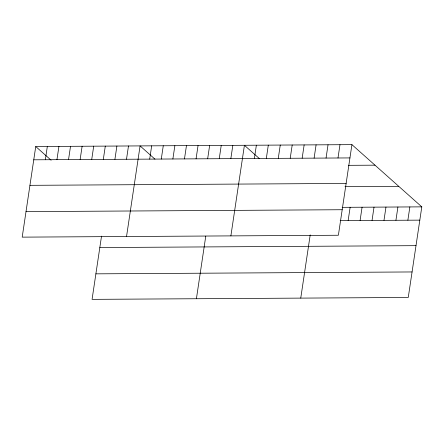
<?xml version="1.0" encoding="UTF-8"?>
<svg xmlns="http://www.w3.org/2000/svg" width="444" height="444" viewBox="0 0 444 444"><rect width="100%" height="100%" fill="white"/><g stroke="black" fill="none" stroke-linecap="round" stroke-linejoin="round"><path stroke-width="0.67" d="M35.742 146.531L22.2 237.14L338.384 235.248L351.926 144.639L35.742 146.531L51.116 160.217M45.349 159.74L47.336 146.459M56.943 159.674L58.93 146.392M68.537 159.601L70.524 146.32M80.131 159.535L82.118 146.254M91.725 159.463L93.706 146.181M103.319 159.396L105.3 146.115M101.526 236.136L92.075 299.361L408.258 297.469L421.8 206.86L351.926 144.639M114.913 159.324L116.894 146.043M126.501 159.257L128.488 145.976M126.54 236.513L140.082 145.904L154.945 159.141M149.689 159.119L151.676 145.837M161.283 159.052L163.27 145.765M172.877 158.98L174.864 145.699M184.471 158.913L186.458 145.626M196.065 158.841L198.046 145.56M207.659 158.774L209.64 145.488M196.415 298.734L205.766 236.18M219.253 158.702L221.234 145.421M230.841 158.636L232.828 145.349M230.88 235.892L244.422 145.282L259.285 158.514M254.384 158.491L256.366 145.21M266.328 158.419L268.309 145.138M278.271 158.353L280.258 145.066M290.215 158.28L292.202 144.999M302.159 158.208L304.146 144.927M314.102 158.136L316.089 144.855M300.755 298.113L310.206 234.887M326.051 158.064L328.033 144.783M337.995 157.992L339.982 144.711M348.146 220.568L350.133 207.287M360.09 220.502L362.076 207.215M372.039 220.429L374.02 207.148M383.982 220.357L385.964 207.076M395.926 220.285L397.913 207.004M407.87 220.213L409.856 206.932M33.755 159.812L349.939 157.92M348.44 165.329L374.986 165.174M29.942 185.331L346.126 183.439M344.988 186.647L398.74 186.33M342.169 207.337L421.8 206.86M26.013 211.622L342.196 209.729M340.182 220.618L419.813 220.141M99.817 247.552L416 245.66M95.887 273.843L412.071 271.95"/></g></svg>
